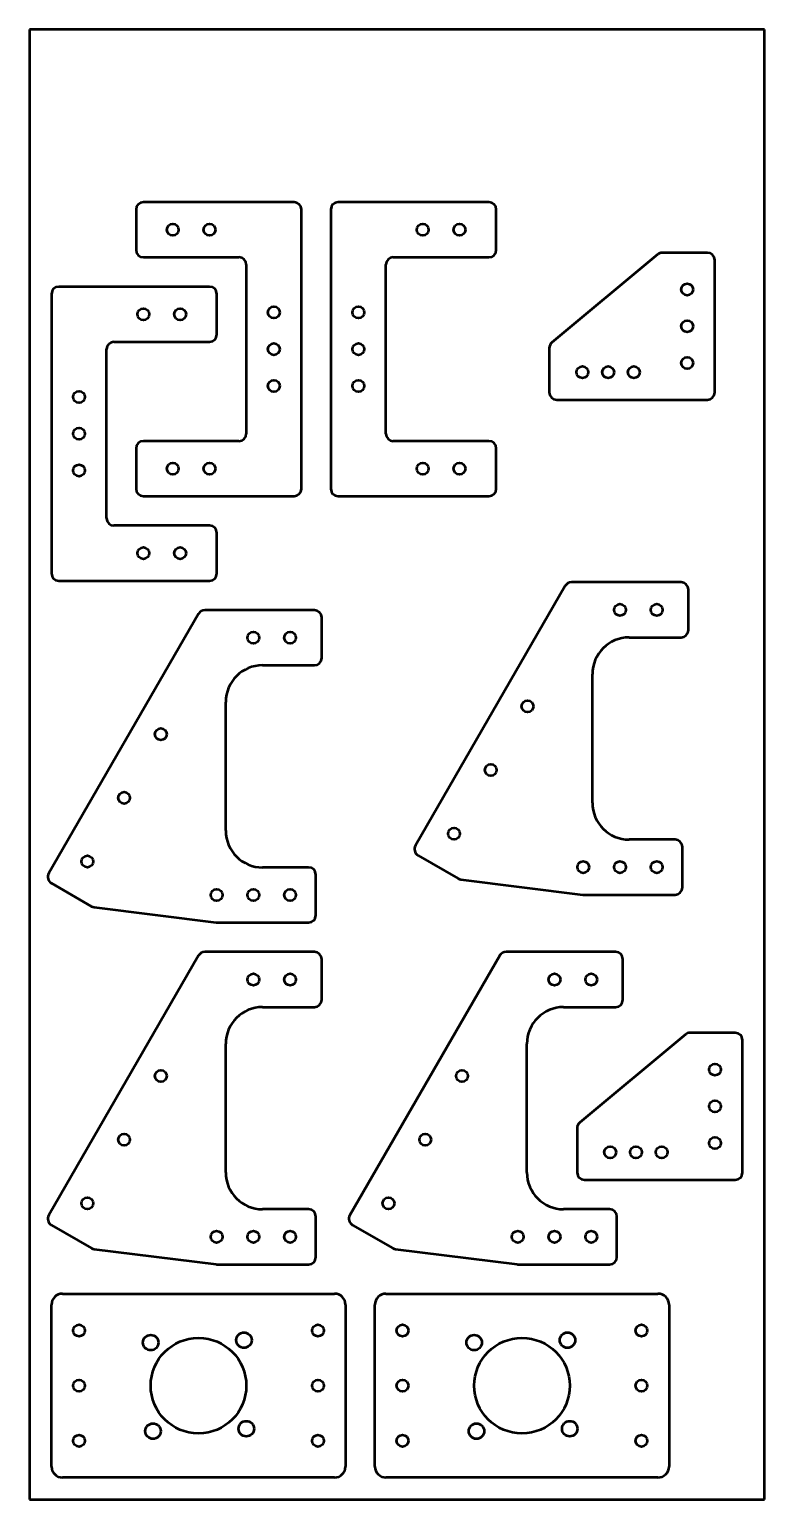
# Model space of a CAD drawing. Header units: millimetres. Extents: x 197 to 397, y 10 to 410.
import ezdxf

# ---------------------------------------------------------------- set-up
doc = ezdxf.new("R2010")
doc.units = ezdxf.units.MM
doc.layers.add('Visible (ISO)', color=7, linetype='Continuous', lineweight=50)

msp = doc.modelspace()

# ---------------------------------------------------------------- linework, layer by layer
at = {"layer": 'Visible (ISO)'}
for p, q in [((197, 410), (197, 10)), ((397, 410), (197, 410)), ((397, 10), (397, 410)), ((226, 361), (226, 350)), ((269, 363), (228, 363)), ((271, 285), (271, 361)), ((279, 361), (279, 285)), ((322, 363), (281, 363)), ((324, 350), (324, 361)), ((367.88, 348.78), (339.16, 324.84)), ((381.44, 349.24), (369.16, 349.24)), ((228, 348), (254, 348)), ((256, 346), (256, 300)), ((294, 300), (294, 346)), ((296, 348), (322, 348)), ((383.44, 311.24), (383.44, 347.24)), ((203, 338), (203, 262)), ((246, 340), (205, 340)), ((248, 327), (248, 338)), ((220, 325), (246, 325)), ((218, 277), (218, 323)), ((338.44, 323.31), (338.44, 311.24)), ((340.44, 309.24), (381.44, 309.24)), ((254, 298), (228, 298)), ((322, 298), (296, 298)), ((226, 296), (226, 285)), ((324, 285), (324, 296)), ((228, 283), (269, 283)), ((281, 283), (322, 283)), ((246, 275), (220, 275)), ((248, 262), (248, 273)), ((205, 260), (246, 260)), ((342.75, 258.57), (302.01, 188)), ((374.26, 259.57), (344.49, 259.57)), ((376.26, 246.57), (376.26, 257.57)), ((274.52, 252), (244.74, 252)), ((243.01, 251), (202.27, 180.43)), ((276.52, 239), (276.52, 250)), ((360.16, 244.57), (374.26, 244.57)), ((260.42, 237), (274.52, 237)), ((350.16, 199.57), (350.16, 234.57)), ((250.42, 192), (250.42, 227)), ((372.66, 189.57), (360.16, 189.57)), ((302.74, 185.27), (313.65, 178.97)), ((374.66, 176.57), (374.66, 187.57)), ((272.92, 182), (260.42, 182)), ((203, 177.7), (213.91, 171.4)), ((274.92, 169), (274.92, 180)), ((314.4, 178.72), (347.54, 174.58)), ((347.79, 174.57), (372.66, 174.57)), ((214.66, 171.15), (247.8, 167.02)), ((248.04, 167), (272.92, 167)), ((243.01, 158), (202.27, 87.43)), ((274.52, 159), (244.74, 159)), ((276.52, 146), (276.52, 157)), ((324.93, 158), (284.19, 87.43)), ((356.44, 159), (326.66, 159)), ((358.44, 146), (358.44, 157)), ((260.42, 144), (274.52, 144)), ((342.34, 144), (356.44, 144)), ((375.44, 136.54), (346.72, 112.6)), ((389, 137), (376.72, 137)), ((250.42, 99), (250.42, 134)), ((332.34, 99), (332.34, 134)), ((391, 99), (391, 135)), ((346, 111.06), (346, 99)), ((348, 97), (389, 97)), ((272.92, 89), (260.42, 89)), ((354.84, 89), (342.34, 89)), ((203, 84.7), (213.91, 78.4)), ((274.92, 76), (274.92, 87)), ((284.92, 84.7), (295.83, 78.4)), ((356.84, 76), (356.84, 87)), ((214.66, 78.15), (247.8, 74.02)), ((296.58, 78.15), (329.71, 74.02)), ((248.04, 74), (272.92, 74)), ((329.96, 74), (354.84, 74)), ((206, 66), (280, 66)), ((294, 66), (368, 66)), ((203, 19), (203, 63)), ((283, 63), (283, 19)), ((291, 19), (291, 63)), ((371, 63), (371, 19)), ((280, 16), (206, 16)), ((368, 16), (294, 16)), ((197, 10), (397, 10))]:
    msp.add_line(p, q, dxfattribs=at)
for centre, radius in [((236, 355.5), 1.6), ((246, 355.5), 1.6), ((304, 355.5), 1.6), ((314, 355.5), 1.6), ((375.94, 339.24), 1.6), ((228, 332.5), 1.6), ((238, 332.5), 1.6), ((263.5, 333), 1.6), ((286.5, 333), 1.6), ((375.94, 329.24), 1.6), ((263.5, 323), 1.6), ((286.5, 323), 1.6), ((375.94, 319.24), 1.6), ((347.44, 316.74), 1.6), ((354.44, 316.74), 1.6), ((361.44, 316.74), 1.6), ((263.5, 313), 1.6), ((286.5, 313), 1.6), ((210.5, 310), 1.6), ((210.5, 300), 1.6), ((236, 290.5), 1.6), ((246, 290.5), 1.6), ((304, 290.5), 1.6), ((314, 290.5), 1.6), ((210.5, 290), 1.6), ((228, 267.5), 1.6), ((238, 267.5), 1.6), ((357.66, 252.07), 1.6), ((367.66, 252.07), 1.6), ((257.92, 244.5), 1.6), ((267.92, 244.5), 1.6), ((332.51, 225.82), 1.6), ((232.76, 218.25), 1.6), ((322.51, 208.5), 1.6), ((222.76, 200.93), 1.6), ((312.51, 191.18), 1.6), ((212.76, 183.61), 1.6), ((347.66, 182.07), 1.6), ((357.66, 182.07), 1.6), ((367.66, 182.07), 1.6), ((247.92, 174.5), 1.6), ((257.92, 174.5), 1.6), ((267.92, 174.5), 1.6), ((257.92, 151.5), 1.6), ((267.92, 151.5), 1.6), ((339.84, 151.5), 1.6), ((349.84, 151.5), 1.6), ((383.5, 127), 1.6), ((232.76, 125.25), 1.6), ((314.68, 125.25), 1.6), ((383.5, 117), 1.6), ((222.76, 107.93), 1.6), ((304.68, 107.93), 1.6), ((383.5, 107), 1.6), ((355, 104.5), 1.6), ((362, 104.5), 1.6), ((369, 104.5), 1.6), ((212.76, 90.61), 1.6), ((294.68, 90.61), 1.6), ((247.92, 81.5), 1.6), ((257.92, 81.5), 1.6), ((267.92, 81.5), 1.6), ((329.84, 81.5), 1.6), ((339.84, 81.5), 1.6), ((349.84, 81.5), 1.6), ((210.5, 56), 1.6), ((275.5, 56), 1.6), ((298.5, 56), 1.6), ((363.5, 56), 1.6), ((230, 52.72), 2.1), ((243, 41), 13), ((255.37, 53.37), 2.1), ((318, 52.72), 2.1), ((331, 41), 13), ((343.37, 53.37), 2.1), ((210.5, 41), 1.6), ((275.5, 41), 1.6), ((298.5, 41), 1.6), ((363.5, 41), 1.6), ((230.63, 28.63), 2.1), ((256, 29.28), 2.1), ((318.63, 28.63), 2.1), ((344, 29.28), 2.1), ((210.5, 26), 1.6), ((275.5, 26), 1.6), ((298.5, 26), 1.6), ((363.5, 26), 1.6)]:
    msp.add_circle(centre, radius, dxfattribs=at)
for centre, radius, start, end in [((228, 361), 2, 90, 180), ((269, 361), 2, 0, 90), ((281, 361), 2, 90, 180), ((322, 361), 2, 0, 90), ((228, 350), 2, 180, 270), ((254, 346), 2, 0, 90), ((322, 350), 2, 270, 0), ((369.16, 347.24), 2, 90, 129.8056), ((381.44, 347.24), 2, 0, 90), ((296, 346), 2, 90, 180), ((205, 338), 2, 90, 180), ((246, 338), 2, 0, 90), ((220, 323), 2, 90, 180), ((246, 327), 2, 270, 0), ((340.44, 323.31), 2, 129.8056, 180), ((340.44, 311.24), 2, 180, 270), ((381.44, 311.24), 2, 270, 0), ((228, 296), 2, 90, 180), ((254, 300), 2, 270, 0), ((296, 300), 2, 180, 270), ((322, 296), 2, 0, 90), ((228, 285), 2, 180, 270), ((269, 285), 2, 270, 0), ((281, 285), 2, 180, 270), ((322, 285), 2, 270, 0), ((220, 277), 2, 180, 270), ((246, 273), 2, 0, 90), ((205, 262), 2, 180, 270), ((246, 262), 2, 270, 0), ((344.49, 257.57), 2, 90, 150), ((374.26, 257.57), 2, 0, 90), ((244.74, 250), 2, 90, 150), ((274.52, 250), 2, 0, 90), ((360.16, 234.57), 10, 90, 180), ((374.26, 246.57), 2, 270, 0), ((260.42, 227), 10, 90, 180), ((274.52, 239), 2, 270, 0), ((360.16, 199.57), 10, 180, 270), ((260.42, 192), 10, 180, 270), ((372.66, 187.57), 2, 0, 90), ((303.74, 187), 2, 150, 240), ((204, 179.43), 2, 150, 240), ((272.92, 180), 2, 0, 90), ((314.65, 180.7), 2, 240, 262.8897), ((372.66, 176.57), 2, 270, 0), ((347.79, 176.57), 2, 262.8897, 270), ((214.91, 173.13), 2, 240, 262.8897), ((272.92, 169), 2, 270, 0), ((248.04, 169), 2, 262.8897, 270), ((244.74, 157), 2, 90, 150), ((274.52, 157), 2, 0, 90), ((326.66, 157), 2, 90, 150), ((356.44, 157), 2, 0, 90), ((260.42, 134), 10, 90, 180), ((274.52, 146), 2, 270, 0), ((356.44, 146), 2, 270, 0), ((342.34, 134), 10, 90, 180), ((376.72, 135), 2, 90, 129.8056), ((389, 135), 2, 0, 90), ((348, 111.06), 2, 129.8056, 180), ((260.42, 99), 10, 180, 270), ((342.34, 99), 10, 180, 270), ((348, 99), 2, 180, 270), ((389, 99), 2, 270, 0), ((272.92, 87), 2, 0, 90), ((354.84, 87), 2, 0, 90), ((204, 86.43), 2, 150, 240), ((285.92, 86.43), 2, 150, 240), ((214.91, 80.13), 2, 240, 262.8897), ((296.83, 80.13), 2, 240, 262.8897), ((248.04, 76), 2, 262.8897, 270), ((272.92, 76), 2, 270, 0), ((329.96, 76), 2, 262.8897, 270), ((354.84, 76), 2, 270, 0), ((206, 63), 3, 90, 180), ((280, 63), 3, 0, 90), ((294, 63), 3, 90, 180), ((368, 63), 3, 0, 90), ((206, 19), 3, 180, 270), ((280, 19), 3, 270, 0), ((294, 19), 3, 180, 270), ((368, 19), 3, 270, 0)]:
    msp.add_arc(centre, radius, start, end, dxfattribs=at)

doc.saveas('drawing.dxf')
